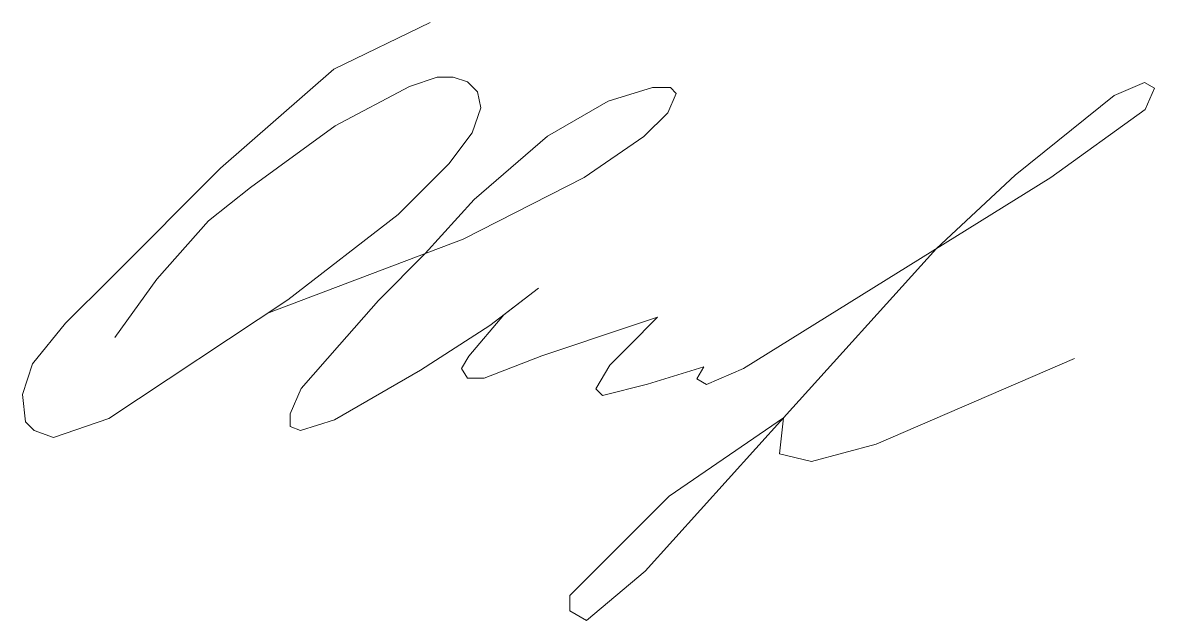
# Paper-space layout 'Layout1' of a CAD drawing. Header units: millimetres. Extents: x -146.72 to -137.1, y 29.33 to 34.41.
import ezdxf

# ---------------------------------------------------------------- set-up
doc = ezdxf.new("R2010")
doc.units = ezdxf.units.MM

psp = doc.layouts.get("Layout1")

# ---------------------------------------------------------------- linework, layer by layer
at = {"color": 5, "lineweight": 20}
for points in [[(-143.256, 34.4142), (-144.0743, 34.0184), (-145.0391, 33.176), (-145.9697, 32.2454), (-146.3559, 31.8592), (-146.6383, 31.5134), (-146.7216, 31.2532), (-146.6968, 31.0196), (-146.6228, 30.9456), (-146.458, 30.8861), (-145.9899, 31.0497), (-144.4674, 32.0586), (-143.5296, 32.7818), (-143.0972, 33.2142), (-142.9, 33.4773), (-142.8247, 33.6887), (-142.8534, 33.8249), (-142.9385, 33.91), (-143.0613, 33.9503), (-143.1957, 33.9503), (-143.4326, 33.8706), (-144.0639, 33.5367), (-144.7835, 33.0117), (-145.14, 32.7276), (-145.5812, 32.2317), (-145.9375, 31.7383)], [(-144.6453, 31.9407), (-142.9751, 32.5743), (-141.9459, 33.0979), (-141.4388, 33.4448), (-141.2366, 33.6469), (-141.1642, 33.8118), (-141.2143, 33.8619), (-141.3664, 33.8619), (-141.743, 33.747), (-142.2595, 33.4488), (-142.8835, 32.9101), (-143.2977, 32.4519), (-143.697, 32.0527), (-144.0285, 31.6741), (-144.3539, 31.3026), (-144.4461, 31.0867), (-144.4461, 30.9797), (-144.359, 30.9452), (-144.0691, 31.0379), (-143.3374, 31.4603), (-142.7496, 31.8401), (-142.3363, 32.156), (-142.631, 31.9307), (-142.929, 31.5789), (-142.9891, 31.4748), (-142.9401, 31.3901), (-142.7976, 31.3901), (-142.3061, 31.5816), (-141.535, 31.8385), (-141.3225, 31.9093), (-141.5675, 31.6644), (-141.7301, 31.5017), (-141.8471, 31.2992), (-141.7915, 31.2436), (-141.4086, 31.3392), (-140.9305, 31.4876), (-140.9893, 31.3858), (-140.9079, 31.3388), (-140.5919, 31.4722), (-137.979, 33.0983), (-137.1785, 33.6753), (-137.0989, 33.8558), (-137.1819, 33.9038), (-137.4408, 33.7957), (-138.2837, 33.1169), (-138.9516, 32.493), (-140.2525, 31.0527), (-141.4295, 29.7495), (-141.9286, 29.332), (-142.0701, 29.4136), (-142.0701, 29.5425), (-141.2257, 30.3869), (-140.2525, 31.0527), (-140.2858, 30.7481), (-140.015, 30.6834), (-139.4655, 30.8294), (-137.7766, 31.5599)]]:
    psp.add_lwpolyline(points, dxfattribs=at)

doc.saveas('drawing.dxf')
